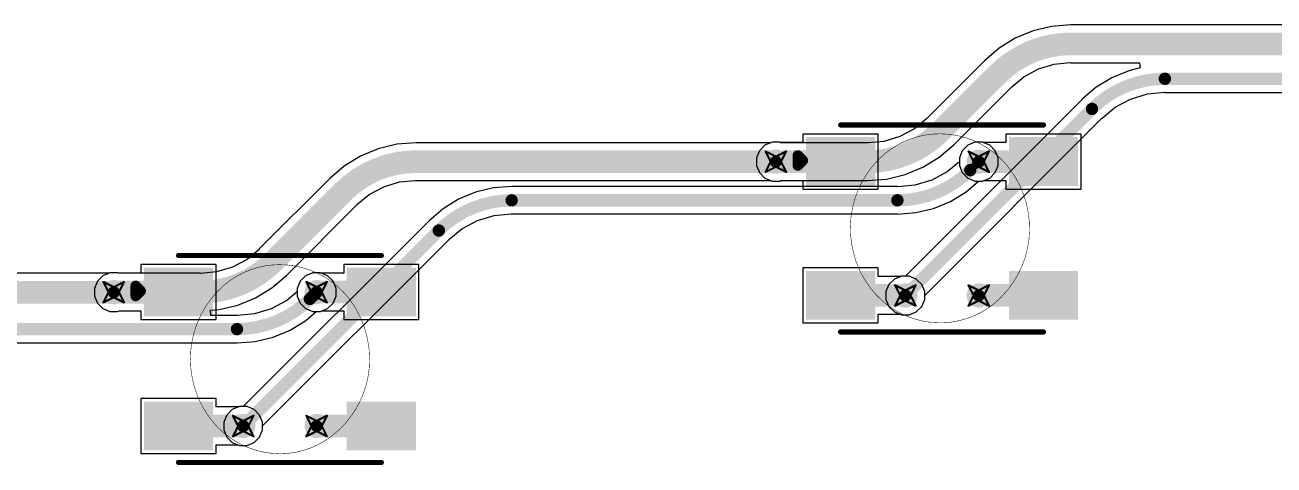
# Model space of a CAD drawing. Header units: inches. Extents: x -11 to 1110, y -7 to 455.
# Drawn here: x 112.11 to 142.9, y 262.75 to 273.59 of the extents above; entities that cross this region are included whole.
import ezdxf

# ---------------------------------------------------------------- set-up
doc = ezdxf.new("R2010")
doc.units = ezdxf.units.IN
for name, color, linetype in [('Bottom Layer', 5, 'Continuous'), ('Drill Drawing', 1, 'Continuous'), ('Mechanical 7', 56, 'Continuous'), ('Top Layer', 1, 'Continuous'), ('Top Overlay', 2, 'Continuous'), ('Top Paste', 8, 'Continuous'), ('Top Solder', 216, 'Continuous'), ('Via Holes', 16, 'Continuous')]:
    doc.layers.add(name, color=color, linetype=linetype)

msp = doc.modelspace()

# ---------------------------------------------------------------- hatches: boundary and pattern name
at = {"layer": 'Bottom Layer'}
h = msp.add_hatch(color=5, dxfattribs=at)
edge = h.paths.add_edge_path()
edge.add_arc((130.617, 270.225), 0.3, 0, 360)
h = msp.add_hatch(color=5, dxfattribs=at)
edge = h.paths.add_edge_path()
edge.add_arc((135.617, 270.225), 0.3, 0, 360)
h = msp.add_hatch(color=5, dxfattribs=at)
edge = h.paths.add_edge_path()
edge.add_arc((114.297, 267.007), 0.3, 0, 360)
h = msp.add_hatch(color=5, dxfattribs=at)
edge = h.paths.add_edge_path()
edge.add_arc((119.297, 267.007), 0.3, 0, 360)
h = msp.add_hatch(color=5, dxfattribs=at)
edge = h.paths.add_edge_path()
edge.add_arc((133.809, 266.925), 0.3, 0, 360)
h = msp.add_hatch(color=5, dxfattribs=at)
edge = h.paths.add_edge_path()
edge.add_arc((135.617, 266.925), 0.3, 0, 360)
h = msp.add_hatch(color=5, dxfattribs=at)
edge = h.paths.add_edge_path()
edge.add_arc((117.488, 263.707), 0.3, 0, 360)
h = msp.add_hatch(color=5, dxfattribs=at)
edge = h.paths.add_edge_path()
edge.add_arc((119.297, 263.707), 0.3, 0, 360)
at = {"layer": 'Top Layer'}
for points in [[(131.463, 270.728), (132.963, 270.728), (132.963, 269.728), (131.463, 269.728)], [(137.963, 269.728), (136.463, 269.728), (136.463, 270.728), (137.963, 270.728)], [(115.142, 267.51), (116.642, 267.51), (116.642, 266.51), (115.142, 266.51)], [(121.642, 266.51), (120.142, 266.51), (120.142, 267.51), (121.642, 267.51)], [(131.463, 267.428), (132.963, 267.428), (132.963, 266.428), (131.463, 266.428)], [(136.463, 267.428), (137.963, 267.428), (137.963, 266.428), (136.463, 266.428)], [(115.142, 264.21), (116.642, 264.21), (116.642, 263.21), (115.142, 263.21)], [(120.142, 264.21), (121.642, 264.21), (121.642, 263.21), (120.142, 263.21)]]:
    msp.add_hatch(color=1, dxfattribs=at).paths.add_polyline_path(points)
h = msp.add_hatch(color=1, dxfattribs=at)
edge = h.paths.add_edge_path()
edge.add_arc((130.617, 270.225), 0.3, 0, 360)
h = msp.add_hatch(color=1, dxfattribs=at)
edge = h.paths.add_edge_path()
edge.add_arc((135.617, 270.225), 0.3, 0, 360)
h = msp.add_hatch(color=1, dxfattribs=at)
edge = h.paths.add_edge_path()
edge.add_arc((114.297, 267.007), 0.3, 0, 360)
h = msp.add_hatch(color=1, dxfattribs=at)
edge = h.paths.add_edge_path()
edge.add_arc((119.297, 267.007), 0.3, 0, 360)
h = msp.add_hatch(color=1, dxfattribs=at)
edge = h.paths.add_edge_path()
edge.add_arc((133.809, 266.925), 0.3, 0, 360)
h = msp.add_hatch(color=1, dxfattribs=at)
edge = h.paths.add_edge_path()
edge.add_arc((135.617, 266.925), 0.3, 0, 360)
h = msp.add_hatch(color=1, dxfattribs=at)
edge = h.paths.add_edge_path()
edge.add_arc((117.488, 263.707), 0.3, 0, 360)
h = msp.add_hatch(color=1, dxfattribs=at)
edge = h.paths.add_edge_path()
edge.add_arc((119.297, 263.707), 0.3, 0, 360)
at = {"layer": 'Top Paste'}
for points in [[(131.463, 270.728), (132.963, 270.728), (132.963, 269.728), (131.463, 269.728)], [(137.963, 269.728), (136.463, 269.728), (136.463, 270.728), (137.963, 270.728)], [(115.142, 267.51), (116.642, 267.51), (116.642, 266.51), (115.142, 266.51)], [(121.642, 266.51), (120.142, 266.51), (120.142, 267.51), (121.642, 267.51)], [(131.463, 267.428), (132.963, 267.428), (132.963, 266.428), (131.463, 266.428)], [(136.463, 267.428), (137.963, 267.428), (137.963, 266.428), (136.463, 266.428)], [(115.142, 264.21), (116.642, 264.21), (116.642, 263.21), (115.142, 263.21)], [(120.142, 264.21), (121.642, 264.21), (121.642, 263.21), (120.142, 263.21)]]:
    msp.add_hatch(color=8, dxfattribs=at).paths.add_polyline_path(points)
at = {"layer": 'Top Solder'}
for points in [[(131.361, 270.83), (133.065, 270.83), (133.065, 269.626), (131.361, 269.626)], [(138.065, 269.626), (136.361, 269.626), (136.361, 270.83), (138.065, 270.83)], [(115.041, 267.612), (116.744, 267.612), (116.744, 266.409), (115.041, 266.409)], [(121.744, 266.409), (120.041, 266.409), (120.041, 267.612), (121.744, 267.612)], [(131.361, 267.53), (133.065, 267.53), (133.065, 266.326), (131.361, 266.326)], [(136.361, 267.53), (138.065, 267.53), (138.065, 266.326), (136.361, 266.326)], [(115.041, 264.312), (116.744, 264.312), (116.744, 263.109), (115.041, 263.109)], [(120.041, 264.312), (121.744, 264.312), (121.744, 263.109), (120.041, 263.109)]]:
    msp.add_hatch(color=216, dxfattribs=at).paths.add_polyline_path(points)
at = {"layer": 'Via Holes'}
h = msp.add_hatch(color=7, dxfattribs=at)
edge = h.paths.add_edge_path()
edge.add_arc((130.617, 270.225), 0.15, 0, 360)
h = msp.add_hatch(color=7, dxfattribs=at)
edge = h.paths.add_edge_path()
edge.add_arc((135.617, 270.225), 0.15, 0, 360)
h = msp.add_hatch(color=7, dxfattribs=at)
edge = h.paths.add_edge_path()
edge.add_arc((114.297, 267.007), 0.15, 0, 360)
h = msp.add_hatch(color=7, dxfattribs=at)
edge = h.paths.add_edge_path()
edge.add_arc((119.297, 267.007), 0.15, 0, 360)
h = msp.add_hatch(color=7, dxfattribs=at)
edge = h.paths.add_edge_path()
edge.add_arc((133.809, 266.925), 0.15, 0, 360)
h = msp.add_hatch(color=7, dxfattribs=at)
edge = h.paths.add_edge_path()
edge.add_arc((135.617, 266.925), 0.15, 0, 360)
h = msp.add_hatch(color=7, dxfattribs=at)
edge = h.paths.add_edge_path()
edge.add_arc((117.488, 263.707), 0.15, 0, 360)
h = msp.add_hatch(color=7, dxfattribs=at)
edge = h.paths.add_edge_path()
edge.add_arc((119.297, 263.707), 0.15, 0, 360)

# ---------------------------------------------------------------- linework, layer by layer
at = {"layer": 'Bottom Layer'}
for p, q in [((136.955, 273.448), (136.519, 273.267)), ((137.414, 273.558), (136.955, 273.448)), ((137.884, 273.595), (137.414, 273.558)), ((146.736, 273.595), (137.884, 273.595)), ((137.884, 273.595), (137.884, 273.595)), ((136.519, 273.267), (136.117, 273.021)), ((136.117, 273.021), (135.758, 272.714)), ((135.758, 272.714), (134.343, 271.298)), ((135.758, 272.714), (135.758, 272.714)), ((135.758, 272.714), (135.758, 272.714)), ((136.728, 272.318), (137.088, 272.51)), ((137.088, 272.51), (137.478, 272.629)), ((137.478, 272.629), (137.863, 272.666)), ((137.863, 272.666), (137.884, 272.662)), ((137.884, 272.662), (139.583, 272.662)), ((139.316, 272.467), (138.898, 272.294)), ((139.598, 272.535), (139.316, 272.467)), ((139.583, 272.662), (139.598, 272.535)), ((136.43, 272.073), (136.728, 272.318)), ((138.898, 272.294), (138.513, 272.058)), ((135.002, 270.639), (136.418, 272.055)), ((136.418, 272.055), (136.43, 272.073)), ((138.513, 272.058), (138.17, 271.765)), ((139.36, 271.769), (139.775, 271.895)), ((139.775, 271.895), (140.191, 271.935)), ((140.191, 271.935), (140.205, 271.933)), ((140.205, 271.933), (149.948, 271.933)), ((138.171, 271.763), (133.81, 267.402)), ((138.17, 271.765), (138.171, 271.763)), ((138.656, 271.3), (138.979, 271.565)), ((138.979, 271.565), (139.36, 271.769)), ((134.331, 271.28), (134.032, 271.035)), ((134.286, 266.926), (138.647, 271.287)), ((134.343, 271.298), (134.331, 271.28)), ((138.647, 271.287), (138.656, 271.3)), ((134.032, 271.035), (133.672, 270.843)), ((121.277, 270.654), (120.818, 270.544)), ((121.747, 270.691), (121.277, 270.654)), ((130.494, 270.691), (121.747, 270.691)), ((121.747, 270.691), (121.747, 270.691)), ((130.522, 270.702), (130.494, 270.691)), ((130.712, 270.702), (130.522, 270.702)), ((130.741, 270.691), (130.712, 270.702)), ((132.876, 270.691), (130.741, 270.691)), ((132.897, 270.687), (132.876, 270.691)), ((133.282, 270.724), (132.897, 270.687)), ((133.672, 270.843), (133.282, 270.724)), ((134.643, 270.332), (135.002, 270.639)), ((135.002, 270.639), (135.002, 270.639)), ((135.347, 270.63), (135.212, 270.495)), ((135.522, 270.702), (135.347, 270.63)), ((135.712, 270.702), (135.522, 270.702)), ((135.888, 270.63), (135.712, 270.702)), ((136.022, 270.495), (135.888, 270.63)), ((120.382, 270.363), (119.98, 270.117)), ((120.818, 270.544), (120.382, 270.363)), ((134.241, 270.086), (134.643, 270.332)), ((135.212, 270.495), (135.14, 270.32)), ((135.14, 270.32), (135.14, 270.223)), ((136.095, 270.32), (136.022, 270.495)), ((136.095, 270.13), (136.095, 270.32)), ((119.98, 270.117), (119.621, 269.811)), ((133.805, 269.905), (134.241, 270.086)), ((135.14, 270.223), (134.839, 269.976)), ((136.022, 269.954), (136.095, 270.13)), ((119.621, 269.81), (117.892, 268.081)), ((119.621, 269.811), (119.621, 269.81)), ((120.951, 269.606), (121.341, 269.725)), ((121.341, 269.725), (121.726, 269.763)), ((121.726, 269.763), (121.747, 269.758)), ((121.747, 269.758), (130.494, 269.758)), ((130.494, 269.758), (130.522, 269.747)), ((130.522, 269.747), (130.712, 269.747)), ((130.712, 269.747), (130.741, 269.758)), ((130.741, 269.758), (132.876, 269.758)), ((132.876, 269.758), (133.346, 269.795)), ((132.876, 269.758), (132.876, 269.758)), ((133.346, 269.795), (133.805, 269.905)), ((134.458, 269.772), (134.043, 269.647)), ((134.839, 269.976), (134.458, 269.772)), ((135.305, 269.483), (135.614, 269.747)), ((135.614, 269.747), (135.712, 269.747)), ((135.712, 269.747), (135.888, 269.82)), ((135.888, 269.82), (136.022, 269.954)), ((120.292, 269.169), (120.591, 269.414)), ((120.591, 269.414), (120.951, 269.606)), ((123.215, 269.47), (122.798, 269.297)), ((123.655, 269.576), (123.215, 269.47)), ((124.105, 269.611), (123.655, 269.576)), ((124.105, 269.609), (124.105, 269.611)), ((133.613, 269.609), (124.105, 269.609)), ((133.627, 269.606), (133.613, 269.609)), ((134.043, 269.647), (133.627, 269.606)), ((134.92, 269.247), (135.305, 269.483)), ((118.551, 267.421), (120.28, 269.151)), ((120.28, 269.151), (120.292, 269.169)), ((122.798, 269.297), (122.413, 269.061)), ((134.502, 269.074), (134.92, 269.247)), ((122.413, 269.061), (122.069, 268.768)), ((122.879, 268.568), (123.26, 268.772)), ((123.26, 268.772), (123.674, 268.897)), ((123.674, 268.897), (124.09, 268.938)), ((124.09, 268.938), (124.105, 268.935)), ((124.105, 268.935), (133.613, 268.935)), ((133.613, 268.933), (134.063, 268.968)), ((133.613, 268.935), (133.613, 268.933)), ((134.063, 268.968), (134.502, 269.074)), ((122.071, 268.766), (117.49, 264.185)), ((122.069, 268.768), (122.071, 268.766)), ((122.556, 268.303), (122.879, 268.568)), ((117.966, 263.709), (122.547, 268.29)), ((122.547, 268.29), (122.556, 268.303)), ((117.88, 268.063), (117.581, 267.817)), ((117.892, 268.081), (117.88, 268.063)), ((117.221, 267.625), (116.831, 267.507)), ((117.581, 267.817), (117.221, 267.625)), ((114.174, 267.473), (105.461, 267.473)), ((114.202, 267.485), (114.174, 267.473)), ((114.392, 267.485), (114.202, 267.485)), ((114.42, 267.473), (114.392, 267.485)), ((116.425, 267.473), (114.42, 267.473)), ((116.446, 267.469), (116.425, 267.473)), ((116.831, 267.507), (116.446, 267.469)), ((118.192, 267.115), (118.551, 267.421)), ((118.551, 267.421), (118.551, 267.421)), ((118.892, 267.278), (118.819, 267.102)), ((119.026, 267.412), (118.892, 267.278)), ((119.202, 267.485), (119.026, 267.412)), ((119.392, 267.485), (119.202, 267.485)), ((119.567, 267.412), (119.392, 267.485)), ((119.702, 267.278), (119.567, 267.412)), ((119.775, 267.102), (119.702, 267.278)), ((133.538, 267.33), (133.404, 267.195)), ((133.714, 267.402), (133.538, 267.33)), ((133.81, 267.402), (133.714, 267.402)), ((117.79, 266.868), (118.192, 267.115)), ((118.819, 267.013), (118.561, 266.801)), ((118.819, 267.102), (118.819, 267.013)), ((119.775, 266.912), (119.775, 267.102)), ((133.404, 267.195), (133.331, 267.02)), ((133.331, 267.02), (133.331, 266.83)), ((134.286, 266.83), (134.286, 266.926)), ((116.895, 266.578), (117.354, 266.688)), ((117.354, 266.688), (117.79, 266.868)), ((118.561, 266.801), (118.18, 266.597)), ((119.567, 266.602), (119.702, 266.736)), ((119.702, 266.736), (119.775, 266.912)), ((133.331, 266.83), (133.404, 266.654)), ((133.404, 266.654), (133.538, 266.52)), ((134.079, 266.52), (134.214, 266.654)), ((134.214, 266.654), (134.286, 266.83)), ((116.681, 266.561), (116.895, 266.578)), ((116.686, 266.434), (116.681, 266.561)), ((117.335, 266.434), (116.686, 266.434)), ((117.349, 266.431), (117.335, 266.434)), ((117.765, 266.472), (117.349, 266.431)), ((118.18, 266.597), (117.765, 266.472)), ((119.027, 266.308), (119.286, 266.529)), ((119.286, 266.529), (119.392, 266.529)), ((119.392, 266.529), (119.567, 266.602)), ((133.538, 266.52), (133.714, 266.447)), ((133.714, 266.447), (133.904, 266.447)), ((133.904, 266.447), (134.079, 266.52)), ((118.224, 265.899), (118.642, 266.072)), ((118.642, 266.072), (119.027, 266.308)), ((108.408, 265.76), (117.335, 265.76)), ((117.335, 265.758), (117.785, 265.793)), ((117.335, 265.76), (117.335, 265.758)), ((117.785, 265.793), (118.224, 265.899)), ((117.393, 264.185), (117.217, 264.112)), ((117.49, 264.185), (117.393, 264.185)), ((117.083, 263.978), (117.01, 263.802)), ((117.217, 264.112), (117.083, 263.978)), ((117.01, 263.802), (117.01, 263.612)), ((117.01, 263.612), (117.083, 263.436)), ((117.893, 263.436), (117.966, 263.612)), ((117.966, 263.612), (117.966, 263.709)), ((117.083, 263.436), (117.217, 263.302)), ((117.217, 263.302), (117.393, 263.229)), ((117.583, 263.229), (117.759, 263.302)), ((117.759, 263.302), (117.893, 263.436)), ((117.393, 263.229), (117.583, 263.229))]:
    msp.add_line(p, q, dxfattribs=at)
for points in [[(136.088, 272.384, 0.559, 0.559, -0.198912), (137.884, 273.128, 0.559, 0.559, 0)], [(137.884, 273.128, 0.559, 0.559, 0), (146.86, 273.128, 0.559, 0.559, 0)], [(134.672, 270.969, 0.559, 0.559, 0), (136.088, 272.384, 0.559, 0.559, 0)], [(138.409, 271.525, 0.305, 0.305, -0.198912), (140.205, 272.269, 0.305, 0.305, 0)], [(140.205, 272.269, 0.305, 0.305, 0), (149.948, 272.269, 0.305, 0.305, 0)], [(133.809, 266.925, 0.305, 0.305, 0), (138.409, 271.525, 0.305, 0.305, 0)], [(134.672, 270.969, 0.559, 0.559, -0.198912), (132.876, 270.225, 0.559, 0.559, 0)], [(119.951, 269.481, 0.559, 0.559, -0.198912), (121.747, 270.225, 0.559, 0.559, 0)], [(121.747, 270.225, 0.559, 0.559, 0), (130.617, 270.225, 0.559, 0.559, 0)], [(130.617, 270.225, 0.559, 0.559, 0), (132.876, 270.225, 0.559, 0.559, 0)], [(135.409, 270.016, 0.305, 0.305, 0), (135.617, 270.225, 0.305, 0.305, 0)], [(135.409, 270.016, 0.305, 0.305, -0.198912), (133.613, 269.272, 0.305, 0.305, 0)], [(118.221, 267.751, 0.559, 0.559, 0), (119.951, 269.481, 0.559, 0.559, 0)], [(122.309, 268.528, 0.305, 0.305, -0.198912), (124.105, 269.272, 0.305, 0.305, 0)], [(124.105, 269.272, 0.305, 0.305, 0), (133.613, 269.272, 0.305, 0.305, 0)], [(117.488, 263.707, 0.305, 0.305, 0), (122.309, 268.528, 0.305, 0.305, 0)], [(118.221, 267.751, 0.559, 0.559, -0.198912), (116.425, 267.007, 0.559, 0.559, 0)], [(105.461, 267.007, 0.559, 0.559, 0), (114.297, 267.007, 0.559, 0.559, 0)], [(114.297, 267.007, 0.559, 0.559, 0), (116.425, 267.007, 0.559, 0.559, 0)], [(119.131, 266.841, 0.305, 0.305, -0.198912), (117.335, 266.097, 0.305, 0.305, 0)], [(119.131, 266.841, 0.305, 0.305, 0), (119.297, 267.007, 0.305, 0.305, 0)], [(108.408, 266.097, 0.305, 0.305, 0), (117.335, 266.097, 0.305, 0.305, 0)]]:
    msp.add_lwpolyline(points, format="xyseb", dxfattribs=at)
for points in [[(137.744, 273.128, 0.279, 0.279, 1), (138.024, 273.128, 0.279, 0.279, 1)], [(137.744, 273.128, 0.279, 0.279, 1), (138.024, 273.128, 0.279, 0.279, 1)], [(135.948, 272.384, 0.279, 0.279, 1), (136.228, 272.384, 0.279, 0.279, 1)], [(135.948, 272.384, 0.279, 0.279, 1), (136.228, 272.384, 0.279, 0.279, 1)], [(140.129, 272.269, 0.152, 0.152, 1), (140.282, 272.269, 0.152, 0.152, 1)], [(140.129, 272.269, 0.152, 0.152, 1), (140.282, 272.269, 0.152, 0.152, 1)], [(138.333, 271.525, 0.152, 0.152, 1), (138.485, 271.525, 0.152, 0.152, 1)], [(138.333, 271.525, 0.152, 0.152, 1), (138.485, 271.525, 0.152, 0.152, 1)], [(134.532, 270.969, 0.279, 0.279, 1), (134.812, 270.969, 0.279, 0.279, 1)], [(134.532, 270.969, 0.279, 0.279, 1), (134.812, 270.969, 0.279, 0.279, 1)], [(121.607, 270.225, 0.279, 0.279, 1), (121.887, 270.225, 0.279, 0.279, 1)], [(121.607, 270.225, 0.279, 0.279, 1), (121.887, 270.225, 0.279, 0.279, 1)], [(130.478, 270.225, 0.279, 0.279, 1), (130.757, 270.225, 0.279, 0.279, 1)], [(130.478, 270.225, 0.279, 0.279, 1), (130.757, 270.225, 0.279, 0.279, 1)], [(132.736, 270.225, 0.279, 0.279, 1), (133.016, 270.225, 0.279, 0.279, 1)], [(132.736, 270.225, 0.279, 0.279, 1), (133.016, 270.225, 0.279, 0.279, 1)], [(135.541, 270.225, 0.152, 0.152, 1), (135.694, 270.225, 0.152, 0.152, 1)], [(135.333, 270.016, 0.152, 0.152, 1), (135.485, 270.016, 0.152, 0.152, 1)], [(135.333, 270.016, 0.152, 0.152, 1), (135.485, 270.016, 0.152, 0.152, 1)], [(119.811, 269.481, 0.279, 0.279, 1), (120.091, 269.481, 0.279, 0.279, 1)], [(119.811, 269.481, 0.279, 0.279, 1), (120.091, 269.481, 0.279, 0.279, 1)], [(124.029, 269.272, 0.152, 0.152, 1), (124.181, 269.272, 0.152, 0.152, 1)], [(124.029, 269.272, 0.152, 0.152, 1), (124.181, 269.272, 0.152, 0.152, 1)], [(133.536, 269.272, 0.152, 0.152, 1), (133.689, 269.272, 0.152, 0.152, 1)], [(133.536, 269.272, 0.152, 0.152, 1), (133.689, 269.272, 0.152, 0.152, 1)], [(122.233, 268.528, 0.152, 0.152, 1), (122.385, 268.528, 0.152, 0.152, 1)], [(122.233, 268.528, 0.152, 0.152, 1), (122.385, 268.528, 0.152, 0.152, 1)], [(118.081, 267.751, 0.279, 0.279, 1), (118.361, 267.751, 0.279, 0.279, 1)], [(118.081, 267.751, 0.279, 0.279, 1), (118.361, 267.751, 0.279, 0.279, 1)], [(114.157, 267.007, 0.279, 0.279, 1), (114.436, 267.007, 0.279, 0.279, 1)], [(114.157, 267.007, 0.279, 0.279, 1), (114.436, 267.007, 0.279, 0.279, 1)], [(116.285, 267.007, 0.279, 0.279, 1), (116.565, 267.007, 0.279, 0.279, 1)], [(116.285, 267.007, 0.279, 0.279, 1), (116.565, 267.007, 0.279, 0.279, 1)], [(119.055, 266.841, 0.152, 0.152, 1), (119.207, 266.841, 0.152, 0.152, 1)], [(119.055, 266.841, 0.152, 0.152, 1), (119.207, 266.841, 0.152, 0.152, 1)], [(119.221, 267.007, 0.152, 0.152, 1), (119.373, 267.007, 0.152, 0.152, 1)], [(133.732, 266.925, 0.152, 0.152, 1), (133.885, 266.925, 0.152, 0.152, 1)], [(117.258, 266.097, 0.152, 0.152, 1), (117.411, 266.097, 0.152, 0.152, 1)], [(117.258, 266.097, 0.152, 0.152, 1), (117.411, 266.097, 0.152, 0.152, 1)], [(117.412, 263.707, 0.152, 0.152, 1), (117.564, 263.707, 0.152, 0.152, 1)]]:
    msp.add_lwpolyline(points, format="xyseb", close=True, dxfattribs=at)
at = {"layer": 'Drill Drawing'}
for points in [[(130.363, 270.479, 0.0508, 0.0508, 0), (130.617, 270.352, 0.0508, 0.0508, 0)], [(130.363, 270.479, 0.0508, 0.0508, 0), (130.49, 270.225, 0.0508, 0.0508, 0)], [(130.617, 270.352, 0.0508, 0.0508, 0), (130.871, 270.479, 0.0508, 0.0508, 0)], [(130.744, 270.225, 0.0508, 0.0508, 0), (130.871, 270.479, 0.0508, 0.0508, 0)], [(135.363, 270.479, 0.0508, 0.0508, 0), (135.617, 270.352, 0.0508, 0.0508, 0)], [(135.363, 270.479, 0.0508, 0.0508, 0), (135.49, 270.225, 0.0508, 0.0508, 0)], [(135.617, 270.352, 0.0508, 0.0508, 0), (135.871, 270.479, 0.0508, 0.0508, 0)], [(135.744, 270.225, 0.0508, 0.0508, 0), (135.871, 270.479, 0.0508, 0.0508, 0)], [(130.363, 269.971, 0.0508, 0.0508, 0), (130.49, 270.225, 0.0508, 0.0508, 0)], [(130.363, 269.971, 0.0508, 0.0508, 0), (130.617, 270.098, 0.0508, 0.0508, 0)], [(130.617, 270.098, 0.0508, 0.0508, 0), (130.871, 269.971, 0.0508, 0.0508, 0)], [(130.744, 270.225, 0.0508, 0.0508, 0), (130.871, 269.971, 0.0508, 0.0508, 0)], [(135.363, 269.971, 0.0508, 0.0508, 0), (135.49, 270.225, 0.0508, 0.0508, 0)], [(135.363, 269.971, 0.0508, 0.0508, 0), (135.617, 270.098, 0.0508, 0.0508, 0)], [(135.617, 270.098, 0.0508, 0.0508, 0), (135.871, 269.971, 0.0508, 0.0508, 0)], [(135.744, 270.225, 0.0508, 0.0508, 0), (135.871, 269.971, 0.0508, 0.0508, 0)], [(114.043, 267.261, 0.0508, 0.0508, 0), (114.297, 267.134, 0.0508, 0.0508, 0)], [(114.043, 267.261, 0.0508, 0.0508, 0), (114.17, 267.007, 0.0508, 0.0508, 0)], [(114.297, 267.134, 0.0508, 0.0508, 0), (114.551, 267.261, 0.0508, 0.0508, 0)], [(114.424, 267.007, 0.0508, 0.0508, 0), (114.551, 267.261, 0.0508, 0.0508, 0)], [(119.043, 267.261, 0.0508, 0.0508, 0), (119.297, 267.134, 0.0508, 0.0508, 0)], [(119.043, 267.261, 0.0508, 0.0508, 0), (119.17, 267.007, 0.0508, 0.0508, 0)], [(119.297, 267.134, 0.0508, 0.0508, 0), (119.551, 267.261, 0.0508, 0.0508, 0)], [(119.424, 267.007, 0.0508, 0.0508, 0), (119.551, 267.261, 0.0508, 0.0508, 0)], [(114.043, 266.753, 0.0508, 0.0508, 0), (114.17, 267.007, 0.0508, 0.0508, 0)], [(114.424, 267.007, 0.0508, 0.0508, 0), (114.551, 266.753, 0.0508, 0.0508, 0)], [(119.043, 266.753, 0.0508, 0.0508, 0), (119.17, 267.007, 0.0508, 0.0508, 0)], [(119.424, 267.007, 0.0508, 0.0508, 0), (119.551, 266.753, 0.0508, 0.0508, 0)], [(133.555, 267.179, 0.0508, 0.0508, 0), (133.809, 267.052, 0.0508, 0.0508, 0)], [(133.555, 267.179, 0.0508, 0.0508, 0), (133.682, 266.925, 0.0508, 0.0508, 0)], [(133.555, 266.671, 0.0508, 0.0508, 0), (133.682, 266.925, 0.0508, 0.0508, 0)], [(133.809, 267.052, 0.0508, 0.0508, 0), (134.063, 267.179, 0.0508, 0.0508, 0)], [(133.936, 266.925, 0.0508, 0.0508, 0), (134.063, 267.179, 0.0508, 0.0508, 0)], [(133.936, 266.925, 0.0508, 0.0508, 0), (134.063, 266.671, 0.0508, 0.0508, 0)], [(135.363, 267.179, 0.0508, 0.0508, 0), (135.617, 267.052, 0.0508, 0.0508, 0)], [(135.363, 267.179, 0.0508, 0.0508, 0), (135.49, 266.925, 0.0508, 0.0508, 0)], [(135.363, 266.671, 0.0508, 0.0508, 0), (135.49, 266.925, 0.0508, 0.0508, 0)], [(135.617, 267.052, 0.0508, 0.0508, 0), (135.871, 267.179, 0.0508, 0.0508, 0)], [(135.744, 266.925, 0.0508, 0.0508, 0), (135.871, 267.179, 0.0508, 0.0508, 0)], [(135.744, 266.925, 0.0508, 0.0508, 0), (135.871, 266.671, 0.0508, 0.0508, 0)], [(114.043, 266.753, 0.0508, 0.0508, 0), (114.297, 266.88, 0.0508, 0.0508, 0)], [(114.297, 266.88, 0.0508, 0.0508, 0), (114.551, 266.753, 0.0508, 0.0508, 0)], [(119.043, 266.753, 0.0508, 0.0508, 0), (119.297, 266.88, 0.0508, 0.0508, 0)], [(119.297, 266.88, 0.0508, 0.0508, 0), (119.551, 266.753, 0.0508, 0.0508, 0)], [(133.555, 266.671, 0.0508, 0.0508, 0), (133.809, 266.798, 0.0508, 0.0508, 0)], [(133.809, 266.798, 0.0508, 0.0508, 0), (134.063, 266.671, 0.0508, 0.0508, 0)], [(135.363, 266.671, 0.0508, 0.0508, 0), (135.617, 266.798, 0.0508, 0.0508, 0)], [(135.617, 266.798, 0.0508, 0.0508, 0), (135.871, 266.671, 0.0508, 0.0508, 0)], [(117.234, 263.961, 0.0508, 0.0508, 0), (117.488, 263.834, 0.0508, 0.0508, 0)], [(117.234, 263.961, 0.0508, 0.0508, 0), (117.361, 263.707, 0.0508, 0.0508, 0)], [(117.488, 263.834, 0.0508, 0.0508, 0), (117.742, 263.961, 0.0508, 0.0508, 0)], [(117.615, 263.707, 0.0508, 0.0508, 0), (117.742, 263.961, 0.0508, 0.0508, 0)], [(119.043, 263.961, 0.0508, 0.0508, 0), (119.297, 263.834, 0.0508, 0.0508, 0)], [(119.043, 263.961, 0.0508, 0.0508, 0), (119.17, 263.707, 0.0508, 0.0508, 0)], [(119.297, 263.834, 0.0508, 0.0508, 0), (119.551, 263.961, 0.0508, 0.0508, 0)], [(119.424, 263.707, 0.0508, 0.0508, 0), (119.551, 263.961, 0.0508, 0.0508, 0)], [(117.234, 263.453, 0.0508, 0.0508, 0), (117.361, 263.707, 0.0508, 0.0508, 0)], [(117.234, 263.453, 0.0508, 0.0508, 0), (117.488, 263.58, 0.0508, 0.0508, 0)], [(117.488, 263.58, 0.0508, 0.0508, 0), (117.742, 263.453, 0.0508, 0.0508, 0)], [(117.615, 263.707, 0.0508, 0.0508, 0), (117.742, 263.453, 0.0508, 0.0508, 0)], [(119.043, 263.453, 0.0508, 0.0508, 0), (119.17, 263.707, 0.0508, 0.0508, 0)], [(119.043, 263.453, 0.0508, 0.0508, 0), (119.297, 263.58, 0.0508, 0.0508, 0)], [(119.297, 263.58, 0.0508, 0.0508, 0), (119.551, 263.453, 0.0508, 0.0508, 0)], [(119.424, 263.707, 0.0508, 0.0508, 0), (119.551, 263.453, 0.0508, 0.0508, 0)]]:
    msp.add_lwpolyline(points, format="xyseb", dxfattribs=at)
for points in [[(130.351, 270.479, 0.0254, 0.0254, 1), (130.376, 270.479, 0.0254, 0.0254, 1)], [(130.351, 270.479, 0.0254, 0.0254, 1), (130.376, 270.479, 0.0254, 0.0254, 1)], [(130.605, 270.352, 0.0254, 0.0254, 1), (130.63, 270.352, 0.0254, 0.0254, 1)], [(130.605, 270.352, 0.0254, 0.0254, 1), (130.63, 270.352, 0.0254, 0.0254, 1)], [(130.859, 270.479, 0.0254, 0.0254, 1), (130.884, 270.479, 0.0254, 0.0254, 1)], [(130.859, 270.479, 0.0254, 0.0254, 1), (130.884, 270.479, 0.0254, 0.0254, 1)], [(135.351, 270.479, 0.0254, 0.0254, 1), (135.376, 270.479, 0.0254, 0.0254, 1)], [(135.351, 270.479, 0.0254, 0.0254, 1), (135.376, 270.479, 0.0254, 0.0254, 1)], [(135.605, 270.352, 0.0254, 0.0254, 1), (135.63, 270.352, 0.0254, 0.0254, 1)], [(135.605, 270.352, 0.0254, 0.0254, 1), (135.63, 270.352, 0.0254, 0.0254, 1)], [(135.859, 270.479, 0.0254, 0.0254, 1), (135.884, 270.479, 0.0254, 0.0254, 1)], [(135.859, 270.479, 0.0254, 0.0254, 1), (135.884, 270.479, 0.0254, 0.0254, 1)], [(130.478, 270.225, 0.0254, 0.0254, 1), (130.503, 270.225, 0.0254, 0.0254, 1)], [(130.478, 270.225, 0.0254, 0.0254, 1), (130.503, 270.225, 0.0254, 0.0254, 1)], [(130.605, 270.098, 0.0254, 0.0254, 1), (130.63, 270.098, 0.0254, 0.0254, 1)], [(130.605, 270.098, 0.0254, 0.0254, 1), (130.63, 270.098, 0.0254, 0.0254, 1)], [(130.732, 270.225, 0.0254, 0.0254, 1), (130.757, 270.225, 0.0254, 0.0254, 1)], [(130.732, 270.225, 0.0254, 0.0254, 1), (130.757, 270.225, 0.0254, 0.0254, 1)], [(135.478, 270.225, 0.0254, 0.0254, 1), (135.503, 270.225, 0.0254, 0.0254, 1)], [(135.478, 270.225, 0.0254, 0.0254, 1), (135.503, 270.225, 0.0254, 0.0254, 1)], [(135.605, 270.098, 0.0254, 0.0254, 1), (135.63, 270.098, 0.0254, 0.0254, 1)], [(135.605, 270.098, 0.0254, 0.0254, 1), (135.63, 270.098, 0.0254, 0.0254, 1)], [(135.732, 270.225, 0.0254, 0.0254, 1), (135.757, 270.225, 0.0254, 0.0254, 1)], [(135.732, 270.225, 0.0254, 0.0254, 1), (135.757, 270.225, 0.0254, 0.0254, 1)], [(130.351, 269.971, 0.0254, 0.0254, 1), (130.376, 269.971, 0.0254, 0.0254, 1)], [(130.351, 269.971, 0.0254, 0.0254, 1), (130.376, 269.971, 0.0254, 0.0254, 1)], [(130.859, 269.971, 0.0254, 0.0254, 1), (130.884, 269.971, 0.0254, 0.0254, 1)], [(130.859, 269.971, 0.0254, 0.0254, 1), (130.884, 269.971, 0.0254, 0.0254, 1)], [(135.351, 269.971, 0.0254, 0.0254, 1), (135.376, 269.971, 0.0254, 0.0254, 1)], [(135.351, 269.971, 0.0254, 0.0254, 1), (135.376, 269.971, 0.0254, 0.0254, 1)], [(135.859, 269.971, 0.0254, 0.0254, 1), (135.884, 269.971, 0.0254, 0.0254, 1)], [(135.859, 269.971, 0.0254, 0.0254, 1), (135.884, 269.971, 0.0254, 0.0254, 1)], [(114.03, 267.261, 0.0254, 0.0254, 1), (114.055, 267.261, 0.0254, 0.0254, 1)], [(114.03, 267.261, 0.0254, 0.0254, 1), (114.055, 267.261, 0.0254, 0.0254, 1)], [(114.538, 267.261, 0.0254, 0.0254, 1), (114.563, 267.261, 0.0254, 0.0254, 1)], [(114.538, 267.261, 0.0254, 0.0254, 1), (114.563, 267.261, 0.0254, 0.0254, 1)], [(119.03, 267.261, 0.0254, 0.0254, 1), (119.055, 267.261, 0.0254, 0.0254, 1)], [(119.03, 267.261, 0.0254, 0.0254, 1), (119.055, 267.261, 0.0254, 0.0254, 1)], [(119.538, 267.261, 0.0254, 0.0254, 1), (119.563, 267.261, 0.0254, 0.0254, 1)], [(119.538, 267.261, 0.0254, 0.0254, 1), (119.563, 267.261, 0.0254, 0.0254, 1)], [(114.157, 267.007, 0.0254, 0.0254, 1), (114.182, 267.007, 0.0254, 0.0254, 1)], [(114.157, 267.007, 0.0254, 0.0254, 1), (114.182, 267.007, 0.0254, 0.0254, 1)], [(114.284, 267.134, 0.0254, 0.0254, 1), (114.309, 267.134, 0.0254, 0.0254, 1)], [(114.284, 267.134, 0.0254, 0.0254, 1), (114.309, 267.134, 0.0254, 0.0254, 1)], [(114.411, 267.007, 0.0254, 0.0254, 1), (114.436, 267.007, 0.0254, 0.0254, 1)], [(114.411, 267.007, 0.0254, 0.0254, 1), (114.436, 267.007, 0.0254, 0.0254, 1)], [(119.157, 267.007, 0.0254, 0.0254, 1), (119.182, 267.007, 0.0254, 0.0254, 1)], [(119.157, 267.007, 0.0254, 0.0254, 1), (119.182, 267.007, 0.0254, 0.0254, 1)], [(119.284, 267.134, 0.0254, 0.0254, 1), (119.309, 267.134, 0.0254, 0.0254, 1)], [(119.284, 267.134, 0.0254, 0.0254, 1), (119.309, 267.134, 0.0254, 0.0254, 1)], [(119.411, 267.007, 0.0254, 0.0254, 1), (119.436, 267.007, 0.0254, 0.0254, 1)], [(119.411, 267.007, 0.0254, 0.0254, 1), (119.436, 267.007, 0.0254, 0.0254, 1)], [(133.542, 267.179, 0.0254, 0.0254, 1), (133.567, 267.179, 0.0254, 0.0254, 1)], [(133.542, 267.179, 0.0254, 0.0254, 1), (133.567, 267.179, 0.0254, 0.0254, 1)], [(133.669, 266.925, 0.0254, 0.0254, 1), (133.694, 266.925, 0.0254, 0.0254, 1)], [(133.669, 266.925, 0.0254, 0.0254, 1), (133.694, 266.925, 0.0254, 0.0254, 1)], [(133.796, 267.052, 0.0254, 0.0254, 1), (133.821, 267.052, 0.0254, 0.0254, 1)], [(133.796, 267.052, 0.0254, 0.0254, 1), (133.821, 267.052, 0.0254, 0.0254, 1)], [(133.923, 266.925, 0.0254, 0.0254, 1), (133.948, 266.925, 0.0254, 0.0254, 1)], [(133.923, 266.925, 0.0254, 0.0254, 1), (133.948, 266.925, 0.0254, 0.0254, 1)], [(134.05, 267.179, 0.0254, 0.0254, 1), (134.075, 267.179, 0.0254, 0.0254, 1)], [(134.05, 267.179, 0.0254, 0.0254, 1), (134.075, 267.179, 0.0254, 0.0254, 1)], [(135.351, 267.179, 0.0254, 0.0254, 1), (135.376, 267.179, 0.0254, 0.0254, 1)], [(135.351, 267.179, 0.0254, 0.0254, 1), (135.376, 267.179, 0.0254, 0.0254, 1)], [(135.478, 266.925, 0.0254, 0.0254, 1), (135.503, 266.925, 0.0254, 0.0254, 1)], [(135.478, 266.925, 0.0254, 0.0254, 1), (135.503, 266.925, 0.0254, 0.0254, 1)], [(135.605, 267.052, 0.0254, 0.0254, 1), (135.63, 267.052, 0.0254, 0.0254, 1)], [(135.605, 267.052, 0.0254, 0.0254, 1), (135.63, 267.052, 0.0254, 0.0254, 1)], [(135.732, 266.925, 0.0254, 0.0254, 1), (135.757, 266.925, 0.0254, 0.0254, 1)], [(135.732, 266.925, 0.0254, 0.0254, 1), (135.757, 266.925, 0.0254, 0.0254, 1)], [(135.859, 267.179, 0.0254, 0.0254, 1), (135.884, 267.179, 0.0254, 0.0254, 1)], [(135.859, 267.179, 0.0254, 0.0254, 1), (135.884, 267.179, 0.0254, 0.0254, 1)], [(114.03, 266.753, 0.0254, 0.0254, 1), (114.055, 266.753, 0.0254, 0.0254, 1)], [(114.03, 266.753, 0.0254, 0.0254, 1), (114.055, 266.753, 0.0254, 0.0254, 1)], [(114.284, 266.88, 0.0254, 0.0254, 1), (114.309, 266.88, 0.0254, 0.0254, 1)], [(114.284, 266.88, 0.0254, 0.0254, 1), (114.309, 266.88, 0.0254, 0.0254, 1)], [(114.538, 266.753, 0.0254, 0.0254, 1), (114.563, 266.753, 0.0254, 0.0254, 1)], [(114.538, 266.753, 0.0254, 0.0254, 1), (114.563, 266.753, 0.0254, 0.0254, 1)], [(119.03, 266.753, 0.0254, 0.0254, 1), (119.055, 266.753, 0.0254, 0.0254, 1)], [(119.03, 266.753, 0.0254, 0.0254, 1), (119.055, 266.753, 0.0254, 0.0254, 1)], [(119.284, 266.88, 0.0254, 0.0254, 1), (119.309, 266.88, 0.0254, 0.0254, 1)], [(119.284, 266.88, 0.0254, 0.0254, 1), (119.309, 266.88, 0.0254, 0.0254, 1)], [(119.538, 266.753, 0.0254, 0.0254, 1), (119.563, 266.753, 0.0254, 0.0254, 1)], [(119.538, 266.753, 0.0254, 0.0254, 1), (119.563, 266.753, 0.0254, 0.0254, 1)], [(133.542, 266.671, 0.0254, 0.0254, 1), (133.567, 266.671, 0.0254, 0.0254, 1)], [(133.542, 266.671, 0.0254, 0.0254, 1), (133.567, 266.671, 0.0254, 0.0254, 1)], [(133.796, 266.798, 0.0254, 0.0254, 1), (133.821, 266.798, 0.0254, 0.0254, 1)], [(133.796, 266.798, 0.0254, 0.0254, 1), (133.821, 266.798, 0.0254, 0.0254, 1)], [(134.05, 266.671, 0.0254, 0.0254, 1), (134.075, 266.671, 0.0254, 0.0254, 1)], [(134.05, 266.671, 0.0254, 0.0254, 1), (134.075, 266.671, 0.0254, 0.0254, 1)], [(135.351, 266.671, 0.0254, 0.0254, 1), (135.376, 266.671, 0.0254, 0.0254, 1)], [(135.351, 266.671, 0.0254, 0.0254, 1), (135.376, 266.671, 0.0254, 0.0254, 1)], [(135.605, 266.798, 0.0254, 0.0254, 1), (135.63, 266.798, 0.0254, 0.0254, 1)], [(135.605, 266.798, 0.0254, 0.0254, 1), (135.63, 266.798, 0.0254, 0.0254, 1)], [(135.859, 266.671, 0.0254, 0.0254, 1), (135.884, 266.671, 0.0254, 0.0254, 1)], [(135.859, 266.671, 0.0254, 0.0254, 1), (135.884, 266.671, 0.0254, 0.0254, 1)], [(117.221, 263.961, 0.0254, 0.0254, 1), (117.247, 263.961, 0.0254, 0.0254, 1)], [(117.221, 263.961, 0.0254, 0.0254, 1), (117.247, 263.961, 0.0254, 0.0254, 1)], [(117.475, 263.834, 0.0254, 0.0254, 1), (117.501, 263.834, 0.0254, 0.0254, 1)], [(117.475, 263.834, 0.0254, 0.0254, 1), (117.501, 263.834, 0.0254, 0.0254, 1)], [(117.729, 263.961, 0.0254, 0.0254, 1), (117.755, 263.961, 0.0254, 0.0254, 1)], [(117.729, 263.961, 0.0254, 0.0254, 1), (117.755, 263.961, 0.0254, 0.0254, 1)], [(119.03, 263.961, 0.0254, 0.0254, 1), (119.055, 263.961, 0.0254, 0.0254, 1)], [(119.03, 263.961, 0.0254, 0.0254, 1), (119.055, 263.961, 0.0254, 0.0254, 1)], [(119.284, 263.834, 0.0254, 0.0254, 1), (119.309, 263.834, 0.0254, 0.0254, 1)], [(119.284, 263.834, 0.0254, 0.0254, 1), (119.309, 263.834, 0.0254, 0.0254, 1)], [(119.538, 263.961, 0.0254, 0.0254, 1), (119.563, 263.961, 0.0254, 0.0254, 1)], [(119.538, 263.961, 0.0254, 0.0254, 1), (119.563, 263.961, 0.0254, 0.0254, 1)], [(117.348, 263.707, 0.0254, 0.0254, 1), (117.374, 263.707, 0.0254, 0.0254, 1)], [(117.348, 263.707, 0.0254, 0.0254, 1), (117.374, 263.707, 0.0254, 0.0254, 1)], [(117.475, 263.58, 0.0254, 0.0254, 1), (117.501, 263.58, 0.0254, 0.0254, 1)], [(117.475, 263.58, 0.0254, 0.0254, 1), (117.501, 263.58, 0.0254, 0.0254, 1)], [(117.602, 263.707, 0.0254, 0.0254, 1), (117.628, 263.707, 0.0254, 0.0254, 1)], [(117.602, 263.707, 0.0254, 0.0254, 1), (117.628, 263.707, 0.0254, 0.0254, 1)], [(119.157, 263.707, 0.0254, 0.0254, 1), (119.182, 263.707, 0.0254, 0.0254, 1)], [(119.157, 263.707, 0.0254, 0.0254, 1), (119.182, 263.707, 0.0254, 0.0254, 1)], [(119.284, 263.58, 0.0254, 0.0254, 1), (119.309, 263.58, 0.0254, 0.0254, 1)], [(119.284, 263.58, 0.0254, 0.0254, 1), (119.309, 263.58, 0.0254, 0.0254, 1)], [(119.411, 263.707, 0.0254, 0.0254, 1), (119.436, 263.707, 0.0254, 0.0254, 1)], [(119.411, 263.707, 0.0254, 0.0254, 1), (119.436, 263.707, 0.0254, 0.0254, 1)], [(117.221, 263.453, 0.0254, 0.0254, 1), (117.247, 263.453, 0.0254, 0.0254, 1)], [(117.221, 263.453, 0.0254, 0.0254, 1), (117.247, 263.453, 0.0254, 0.0254, 1)], [(117.729, 263.453, 0.0254, 0.0254, 1), (117.755, 263.453, 0.0254, 0.0254, 1)], [(117.729, 263.453, 0.0254, 0.0254, 1), (117.755, 263.453, 0.0254, 0.0254, 1)], [(119.03, 263.453, 0.0254, 0.0254, 1), (119.055, 263.453, 0.0254, 0.0254, 1)], [(119.03, 263.453, 0.0254, 0.0254, 1), (119.055, 263.453, 0.0254, 0.0254, 1)], [(119.538, 263.453, 0.0254, 0.0254, 1), (119.563, 263.453, 0.0254, 0.0254, 1)], [(119.538, 263.453, 0.0254, 0.0254, 1), (119.563, 263.453, 0.0254, 0.0254, 1)]]:
    msp.add_lwpolyline(points, format="xyseb", close=True, dxfattribs=at)
at = {"layer": 'Mechanical 7'}
for points in [[(133.322, 270.436, 0.0127, 0.0127, -0.124873), (134.277, 270.878, 0.0127, 0.0127, 0)], [(134.277, 270.878, 0.0127, 0.0127, -0.292002), (136.415, 269.998, 0.0127, 0.0127, 0)], [(132.488, 268.177, 0.0127, 0.0127, -0.269008), (133.322, 270.436, 0.0127, 0.0127, 0)], [(136.415, 269.998, 0.0127, 0.0127, -0.115837), (136.834, 268.988, 0.0127, 0.0127, 0)], [(136.834, 268.988, 0.0127, 0.0127, -0.269302), (136, 266.729, 0.0127, 0.0127, 0)], [(132.841, 267.262, 0.0127, 0.0127, -0.103419), (132.488, 268.177, 0.0127, 0.0127, 0)], [(117.016, 267.18, 0.0127, 0.0127, -0.12489), (117.962, 267.644, 0.0127, 0.0127, 0)], [(117.962, 267.644, 0.0127, 0.0127, -0.334616), (120.312, 266.511, 0.0127, 0.0127, 0)], [(134.657, 266.25, 0.0127, 0.0127, -0.254127), (132.841, 267.262, 0.0127, 0.0127, 0)], [(116.23, 264.901, 0.0127, 0.0127, -0.268566), (117.016, 267.18, 0.0127, 0.0127, 0)], [(136, 266.729, 0.0127, 0.0127, -0.124794), (135.045, 266.286, 0.0127, 0.0127, 0)], [(120.312, 266.511, 0.0127, 0.0127, -0.077221), (120.558, 265.811, 0.0127, 0.0127, 0)], [(135.045, 266.286, 0.0127, 0.0127, -0.045466), (134.657, 266.25, 0.0127, 0.0127, 0)], [(120.558, 265.811, 0.0127, 0.0127, -0.311505), (119.485, 263.334, 0.0127, 0.0127, 0)], [(116.594, 264.006, 0.0127, 0.0127, -0.101774), (116.23, 264.901, 0.0127, 0.0127, 0)], [(118.392, 263.022, 0.0127, 0.0127, -0.250224), (116.594, 264.006, 0.0127, 0.0127, 0)], [(119.485, 263.334, 0.0127, 0.0127, -0.082735), (118.823, 263.07, 0.0127, 0.0127, 0)], [(118.648, 263.04, 0.0127, 0.0127, -0.033313), (118.392, 263.022, 0.0127, 0.0127, 0)], [(118.823, 263.07, 0.0127, 0.0127, -0.020395), (118.648, 263.04, 0.0127, 0.0127, 0)]]:
    msp.add_lwpolyline(points, format="xyseb", dxfattribs=at)
for points in [[(134.274, 270.878, 0.00635, 0.00635, 1), (134.281, 270.878, 0.00635, 0.00635, 1)], [(134.274, 270.878, 0.00635, 0.00635, 1), (134.281, 270.878, 0.00635, 0.00635, 1)], [(133.318, 270.436, 0.00635, 0.00635, 1), (133.325, 270.436, 0.00635, 0.00635, 1)], [(133.318, 270.436, 0.00635, 0.00635, 1), (133.325, 270.436, 0.00635, 0.00635, 1)], [(136.412, 269.998, 0.00635, 0.00635, 1), (136.418, 269.998, 0.00635, 0.00635, 1)], [(136.412, 269.998, 0.00635, 0.00635, 1), (136.418, 269.998, 0.00635, 0.00635, 1)], [(136.831, 268.988, 0.00635, 0.00635, 1), (136.837, 268.988, 0.00635, 0.00635, 1)], [(136.831, 268.988, 0.00635, 0.00635, 1), (136.837, 268.988, 0.00635, 0.00635, 1)], [(132.485, 268.177, 0.00635, 0.00635, 1), (132.491, 268.177, 0.00635, 0.00635, 1)], [(132.485, 268.177, 0.00635, 0.00635, 1), (132.491, 268.177, 0.00635, 0.00635, 1)], [(117.959, 267.644, 0.00635, 0.00635, 1), (117.965, 267.644, 0.00635, 0.00635, 1)], [(117.959, 267.644, 0.00635, 0.00635, 1), (117.965, 267.644, 0.00635, 0.00635, 1)], [(132.838, 267.262, 0.00635, 0.00635, 1), (132.844, 267.262, 0.00635, 0.00635, 1)], [(132.838, 267.262, 0.00635, 0.00635, 1), (132.844, 267.262, 0.00635, 0.00635, 1)], [(117.013, 267.18, 0.00635, 0.00635, 1), (117.019, 267.18, 0.00635, 0.00635, 1)], [(117.013, 267.18, 0.00635, 0.00635, 1), (117.019, 267.18, 0.00635, 0.00635, 1)], [(135.997, 266.729, 0.00635, 0.00635, 1), (136.004, 266.729, 0.00635, 0.00635, 1)], [(135.997, 266.729, 0.00635, 0.00635, 1), (136.004, 266.729, 0.00635, 0.00635, 1)], [(120.309, 266.511, 0.00635, 0.00635, 1), (120.315, 266.511, 0.00635, 0.00635, 1)], [(120.309, 266.511, 0.00635, 0.00635, 1), (120.315, 266.511, 0.00635, 0.00635, 1)], [(134.653, 266.25, 0.00635, 0.00635, 1), (134.66, 266.25, 0.00635, 0.00635, 1)], [(134.653, 266.25, 0.00635, 0.00635, 1), (134.66, 266.25, 0.00635, 0.00635, 1)], [(135.041, 266.286, 0.00635, 0.00635, 1), (135.048, 266.286, 0.00635, 0.00635, 1)], [(135.041, 266.286, 0.00635, 0.00635, 1), (135.048, 266.286, 0.00635, 0.00635, 1)], [(120.555, 265.811, 0.00635, 0.00635, 1), (120.561, 265.811, 0.00635, 0.00635, 1)], [(120.555, 265.811, 0.00635, 0.00635, 1), (120.561, 265.811, 0.00635, 0.00635, 1)], [(116.226, 264.901, 0.00635, 0.00635, 1), (116.233, 264.901, 0.00635, 0.00635, 1)], [(116.226, 264.901, 0.00635, 0.00635, 1), (116.233, 264.901, 0.00635, 0.00635, 1)], [(116.591, 264.006, 0.00635, 0.00635, 1), (116.597, 264.006, 0.00635, 0.00635, 1)], [(116.591, 264.006, 0.00635, 0.00635, 1), (116.597, 264.006, 0.00635, 0.00635, 1)], [(119.482, 263.334, 0.00635, 0.00635, 1), (119.488, 263.334, 0.00635, 0.00635, 1)], [(119.482, 263.334, 0.00635, 0.00635, 1), (119.488, 263.334, 0.00635, 0.00635, 1)], [(118.389, 263.022, 0.00635, 0.00635, 1), (118.396, 263.022, 0.00635, 0.00635, 1)], [(118.389, 263.022, 0.00635, 0.00635, 1), (118.396, 263.022, 0.00635, 0.00635, 1)], [(118.645, 263.04, 0.00635, 0.00635, 1), (118.652, 263.04, 0.00635, 0.00635, 1)], [(118.645, 263.04, 0.00635, 0.00635, 1), (118.652, 263.04, 0.00635, 0.00635, 1)], [(118.82, 263.07, 0.00635, 0.00635, 1), (118.826, 263.07, 0.00635, 0.00635, 1)], [(118.82, 263.07, 0.00635, 0.00635, 1), (118.826, 263.07, 0.00635, 0.00635, 1)]]:
    msp.add_lwpolyline(points, format="xyseb", close=True, dxfattribs=at)
at = {"layer": 'Top Layer'}
for p, q in [((130.347, 270.63), (130.212, 270.495)), ((130.522, 270.702), (130.347, 270.63)), ((130.712, 270.702), (130.522, 270.702)), ((130.732, 270.694), (130.712, 270.702)), ((131.285, 270.694), (130.732, 270.694)), ((133.141, 270.906), (131.285, 270.906)), ((131.285, 270.906), (131.285, 270.694)), ((133.141, 269.55), (133.141, 270.906)), ((135.347, 270.63), (135.212, 270.495)), ((135.522, 270.702), (135.347, 270.63)), ((135.712, 270.702), (135.522, 270.702)), ((135.732, 270.694), (135.712, 270.702)), ((136.285, 270.694), (135.732, 270.694)), ((138.141, 270.906), (136.285, 270.906)), ((136.285, 270.906), (136.285, 270.694)), ((138.141, 269.55), (138.141, 270.906)), ((130.212, 270.495), (130.14, 270.32)), ((130.14, 270.32), (130.14, 270.13)), ((135.212, 270.495), (135.14, 270.32)), ((135.14, 270.32), (135.14, 270.13)), ((130.14, 270.13), (130.212, 269.954)), ((135.14, 270.13), (135.212, 269.954)), ((130.212, 269.954), (130.347, 269.82)), ((130.347, 269.82), (130.522, 269.747)), ((130.522, 269.747), (130.712, 269.747)), ((130.712, 269.747), (130.749, 269.762)), ((130.749, 269.762), (131.285, 269.762)), ((131.285, 269.762), (131.285, 269.55)), ((135.212, 269.954), (135.347, 269.82)), ((135.347, 269.82), (135.522, 269.747)), ((135.522, 269.747), (135.712, 269.747)), ((135.712, 269.747), (135.749, 269.762)), ((135.749, 269.762), (136.285, 269.762)), ((136.285, 269.762), (136.285, 269.55)), ((131.285, 269.55), (133.141, 269.55)), ((136.285, 269.55), (138.141, 269.55)), ((116.82, 267.688), (114.965, 267.688)), ((114.965, 267.688), (114.965, 267.477)), ((116.82, 266.333), (116.82, 267.688)), ((121.82, 267.688), (119.965, 267.688)), ((119.965, 267.688), (119.965, 267.477)), ((121.82, 266.333), (121.82, 267.688)), ((133.141, 267.606), (131.285, 267.606)), ((131.285, 267.606), (131.285, 266.25)), ((133.141, 267.394), (133.141, 267.606)), ((113.892, 267.278), (113.819, 267.102)), ((114.026, 267.412), (113.892, 267.278)), ((114.202, 267.485), (114.026, 267.412)), ((114.392, 267.485), (114.202, 267.485)), ((114.412, 267.477), (114.392, 267.485)), ((114.965, 267.477), (114.412, 267.477)), ((118.892, 267.278), (118.819, 267.102)), ((119.026, 267.412), (118.892, 267.278)), ((119.202, 267.485), (119.026, 267.412)), ((119.392, 267.485), (119.202, 267.485)), ((119.412, 267.477), (119.392, 267.485)), ((119.965, 267.477), (119.412, 267.477)), ((133.694, 267.394), (133.141, 267.394)), ((133.714, 267.402), (133.694, 267.394)), ((133.904, 267.402), (133.714, 267.402)), ((134.079, 267.33), (133.904, 267.402)), ((134.214, 267.195), (134.079, 267.33)), ((113.819, 267.102), (113.819, 266.912)), ((118.819, 267.102), (118.819, 266.912)), ((134.286, 267.02), (134.214, 267.195)), ((134.286, 266.83), (134.286, 267.02)), ((113.819, 266.912), (113.892, 266.736)), ((113.892, 266.736), (114.026, 266.602)), ((118.819, 266.912), (118.892, 266.736)), ((118.892, 266.736), (119.026, 266.602)), ((134.079, 266.52), (134.214, 266.654)), ((134.214, 266.654), (134.286, 266.83)), ((114.026, 266.602), (114.202, 266.529)), ((114.202, 266.529), (114.392, 266.529)), ((114.392, 266.529), (114.428, 266.544)), ((114.428, 266.544), (114.965, 266.544)), ((114.965, 266.544), (114.965, 266.333)), ((114.965, 266.333), (116.82, 266.333)), ((119.026, 266.602), (119.202, 266.529)), ((119.202, 266.529), (119.392, 266.529)), ((119.392, 266.529), (119.428, 266.544)), ((119.428, 266.544), (119.965, 266.544)), ((119.965, 266.544), (119.965, 266.333)), ((119.965, 266.333), (121.82, 266.333)), ((133.141, 266.25), (133.141, 266.462)), ((133.141, 266.462), (133.677, 266.462)), ((133.677, 266.462), (133.714, 266.447)), ((133.714, 266.447), (133.904, 266.447)), ((133.904, 266.447), (134.079, 266.52)), ((131.285, 266.25), (133.141, 266.25)), ((116.82, 264.388), (114.965, 264.388)), ((114.965, 264.388), (114.965, 263.033)), ((116.82, 264.177), (116.82, 264.388)), ((117.373, 264.177), (116.82, 264.177)), ((117.393, 264.185), (117.373, 264.177)), ((117.583, 264.185), (117.393, 264.185)), ((117.759, 264.112), (117.583, 264.185)), ((117.893, 263.978), (117.759, 264.112)), ((117.966, 263.802), (117.893, 263.978)), ((117.893, 263.436), (117.966, 263.612)), ((117.966, 263.612), (117.966, 263.802)), ((116.82, 263.033), (116.82, 263.244)), ((116.82, 263.244), (117.357, 263.244)), ((117.357, 263.244), (117.393, 263.229)), ((117.583, 263.229), (117.759, 263.302)), ((117.759, 263.302), (117.893, 263.436)), ((114.965, 263.033), (116.82, 263.033)), ((117.393, 263.229), (117.583, 263.229))]:
    msp.add_line(p, q, dxfattribs=at)
for points in [[(130.617, 270.228, 0.559, 0.559, 0), (132.213, 270.228, 0.559, 0.559, 0)], [(135.617, 270.228, 0.559, 0.559, 0), (137.213, 270.228, 0.559, 0.559, 0)], [(114.297, 267.01, 0.559, 0.559, 0), (115.892, 267.01, 0.559, 0.559, 0)], [(119.297, 267.01, 0.559, 0.559, 0), (120.892, 267.01, 0.559, 0.559, 0)], [(132.213, 266.928, 0.559, 0.559, 0), (133.809, 266.928, 0.559, 0.559, 0)], [(135.617, 266.928, 0.559, 0.559, 0), (137.213, 266.928, 0.559, 0.559, 0)], [(115.892, 263.71, 0.559, 0.559, 0), (117.488, 263.71, 0.559, 0.559, 0)], [(119.297, 263.71, 0.559, 0.559, 0), (120.892, 263.71, 0.559, 0.559, 0)]]:
    msp.add_lwpolyline(points, format="xyseb", dxfattribs=at)
for points in [[(130.478, 270.228, 0.279, 0.279, 1), (130.757, 270.228, 0.279, 0.279, 1)], [(132.073, 270.228, 0.279, 0.279, 1), (132.353, 270.228, 0.279, 0.279, 1)], [(135.478, 270.228, 0.279, 0.279, 1), (135.757, 270.228, 0.279, 0.279, 1)], [(137.073, 270.228, 0.279, 0.279, 1), (137.353, 270.228, 0.279, 0.279, 1)], [(114.157, 267.01, 0.279, 0.279, 1), (114.436, 267.01, 0.279, 0.279, 1)], [(115.753, 267.01, 0.279, 0.279, 1), (116.032, 267.01, 0.279, 0.279, 1)], [(119.157, 267.01, 0.279, 0.279, 1), (119.436, 267.01, 0.279, 0.279, 1)], [(120.753, 267.01, 0.279, 0.279, 1), (121.032, 267.01, 0.279, 0.279, 1)], [(132.073, 266.928, 0.279, 0.279, 1), (132.353, 266.928, 0.279, 0.279, 1)], [(133.669, 266.928, 0.279, 0.279, 1), (133.948, 266.928, 0.279, 0.279, 1)], [(135.478, 266.928, 0.279, 0.279, 1), (135.757, 266.928, 0.279, 0.279, 1)], [(137.073, 266.928, 0.279, 0.279, 1), (137.353, 266.928, 0.279, 0.279, 1)], [(115.753, 263.71, 0.279, 0.279, 1), (116.032, 263.71, 0.279, 0.279, 1)], [(117.348, 263.71, 0.279, 0.279, 1), (117.628, 263.71, 0.279, 0.279, 1)], [(119.157, 263.71, 0.279, 0.279, 1), (119.436, 263.71, 0.279, 0.279, 1)], [(120.753, 263.71, 0.279, 0.279, 1), (121.032, 263.71, 0.279, 0.279, 1)]]:
    msp.add_lwpolyline(points, format="xyseb", close=True, dxfattribs=at)
at = {"layer": 'Top Overlay'}
for points in [[(132.213, 271.129, 0.127, 0.127, 0), (137.213, 271.129, 0.127, 0.127, 0)], [(131.157, 270.381, 0.254, 0.254, 0), (131.284, 270.254, 0.254, 0.254, 0)], [(131.157, 270.127, 0.254, 0.254, 0), (131.157, 270.381, 0.254, 0.254, 0)], [(131.157, 270.127, 0.254, 0.254, 0), (131.284, 270.254, 0.254, 0.254, 0)], [(115.892, 267.911, 0.127, 0.127, 0), (120.892, 267.911, 0.127, 0.127, 0)], [(114.836, 267.164, 0.254, 0.254, 0), (114.963, 267.037, 0.254, 0.254, 0)], [(114.836, 266.91, 0.254, 0.254, 0), (114.836, 267.164, 0.254, 0.254, 0)], [(114.836, 266.91, 0.254, 0.254, 0), (114.963, 267.037, 0.254, 0.254, 0)], [(132.213, 266.027, 0.127, 0.127, 0), (137.213, 266.027, 0.127, 0.127, 0)], [(115.892, 262.81, 0.127, 0.127, 0), (120.892, 262.81, 0.127, 0.127, 0)]]:
    msp.add_lwpolyline(points, format="xyseb", dxfattribs=at)
for points in [[(132.181, 271.129, 0.0635, 0.0635, 1), (132.245, 271.129, 0.0635, 0.0635, 1)], [(137.181, 271.129, 0.0635, 0.0635, 1), (137.245, 271.129, 0.0635, 0.0635, 1)], [(131.094, 270.381, 0.127, 0.127, 1), (131.221, 270.381, 0.127, 0.127, 1)], [(131.094, 270.381, 0.127, 0.127, 1), (131.221, 270.381, 0.127, 0.127, 1)], [(131.221, 270.254, 0.127, 0.127, 1), (131.348, 270.254, 0.127, 0.127, 1)], [(131.221, 270.254, 0.127, 0.127, 1), (131.348, 270.254, 0.127, 0.127, 1)], [(131.094, 270.127, 0.127, 0.127, 1), (131.221, 270.127, 0.127, 0.127, 1)], [(131.094, 270.127, 0.127, 0.127, 1), (131.221, 270.127, 0.127, 0.127, 1)], [(115.861, 267.911, 0.0635, 0.0635, 1), (115.924, 267.911, 0.0635, 0.0635, 1)], [(120.861, 267.911, 0.0635, 0.0635, 1), (120.924, 267.911, 0.0635, 0.0635, 1)], [(114.773, 267.164, 0.127, 0.127, 1), (114.9, 267.164, 0.127, 0.127, 1)], [(114.773, 267.164, 0.127, 0.127, 1), (114.9, 267.164, 0.127, 0.127, 1)], [(114.773, 266.91, 0.127, 0.127, 1), (114.9, 266.91, 0.127, 0.127, 1)], [(114.773, 266.91, 0.127, 0.127, 1), (114.9, 266.91, 0.127, 0.127, 1)], [(114.9, 267.037, 0.127, 0.127, 1), (115.027, 267.037, 0.127, 0.127, 1)], [(114.9, 267.037, 0.127, 0.127, 1), (115.027, 267.037, 0.127, 0.127, 1)], [(132.181, 266.027, 0.0635, 0.0635, 1), (132.245, 266.027, 0.0635, 0.0635, 1)], [(137.181, 266.027, 0.0635, 0.0635, 1), (137.245, 266.027, 0.0635, 0.0635, 1)], [(115.861, 262.81, 0.0635, 0.0635, 1), (115.924, 262.81, 0.0635, 0.0635, 1)], [(120.861, 262.81, 0.0635, 0.0635, 1), (120.924, 262.81, 0.0635, 0.0635, 1)]]:
    msp.add_lwpolyline(points, format="xyseb", close=True, dxfattribs=at)

doc.saveas('drawing.dxf')
